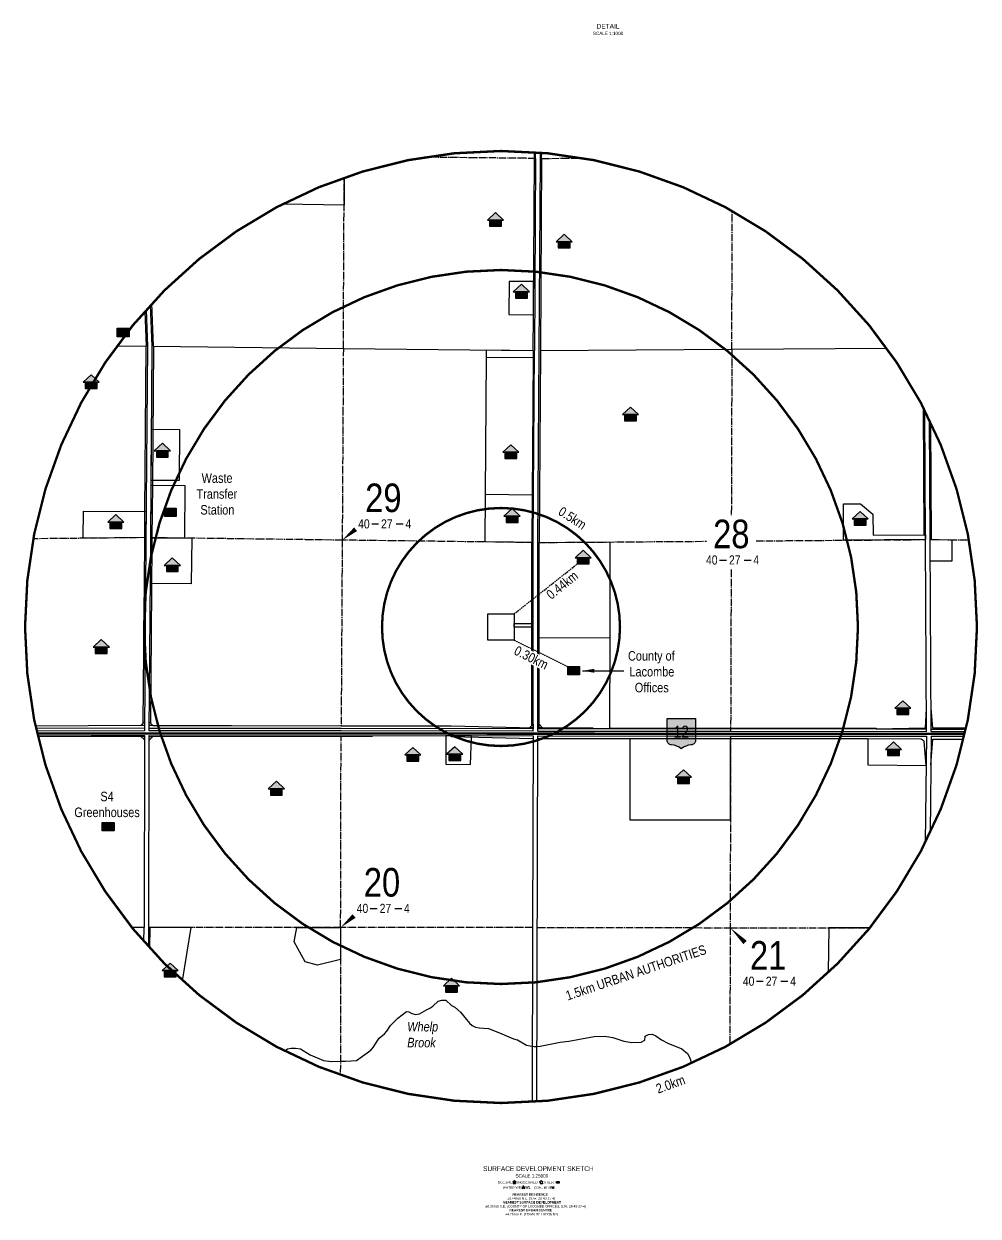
# Model space of a CAD drawing. Extents: x 303473 to 311369, y 5810487 to 5821147.
# Drawn here: x 305572 to 309582, y 5810487 to 5815496 of the extents above; entities that cross this region are included whole.
import ezdxf
from ezdxf.enums import TextEntityAlignment as Align

# ---------------------------------------------------------------- set-up
doc = ezdxf.new("R2010")
doc.units = 0
doc.header["$LTSCALE"] = 5
for name, pattern in [('foc-BUFFER', [16.75, 15, -1.75]), ('foc-QUARTERLINE', [33, 25, -3, 2, -3]), ('foc-TIELINE', [1.875, 1.25, -0.625])]:
    doc.linetypes.add(name, pattern=pattern)
for name, color, linetype in [('10', 1, 'Continuous'), ('9', 3, 'Continuous'), ('AS-RESIDENCE', 14, 'Continuous'), ('AS-SYMBOL', 7, 'Continuous'), ('AUX-BUFFER', 7, 'foc-BUFFER'), ('AUX-LABELS', 1, 'Continuous'), ('CG-NOTES', 7, 'Continuous'), ('DETAIL-T', 7, 'Continuous'), ('F-WS-S', 8, 'Continuous'), ('L-SEC', 7, 'Continuous'), ('L-SECLBL', 7, 'Continuous'), ('L-SECQ', 8, 'foc-QUARTERLINE'), ('L-TITLEDB', 4, 'Continuous'), ('P-D56-1.5km URBAN', 40, 'foc-TIELINE'), ('P-PROPOSED', 10, 'Continuous'), ('ROUTE-MAP-HWY', 2, 'Continuous'), ('T-TIE', 201, 'foc-TIELINE'), ('T-WATER', 160, 'Continuous'), ('T-WATER-T', 170, 'Continuous')]:
    doc.layers.add(name, color=color, linetype=linetype)
doc.layers.add('P-D56-0.5km RADIUS', color=7, linetype='foc-TIELINE', true_color=0x00b32d)
doc.layers.add('T-TIE-T', color=201, linetype='Continuous', lineweight=18)
doc.styles.add('60L', font='ARIALN.TTF', dxfattribs={"height": 7.349999999999999})
doc.styles.add('80CG', font='ARIALN.TTF', dxfattribs={"height": 10})
doc.styles.add('80L', font='ARIALN.TTF', dxfattribs={"height": 10})
doc.styles.add('80V', font='ARIALN.TTF', dxfattribs={"oblique": 20.00000000000001, "height": 2})
doc.styles.add('BOLD', font='ARIALNB.TTF')
doc.styles.add('SIMPLEX', font='ARIALN.TTF')
doc.dimstyles.new('Compass 5 000', dxfattribs={"dimscale": 5, "dimtxt": 9, "dimasz": 2, "dimexe": 0.2, "dimexo": 0.0625, "dimgap": 0.5, "dimtad": 0, "dimtih": 1, "dimtoh": 1, "dimzin": 0, "dimdsep": 46, "dimtxsty": '80CG', "dimcen": 0.1, "dimse1": 1, "dimse2": 1, "dimclrd": 256, "dimclrt": 256, "dimaunit": 1, "dimadec": 4, "dimazin": 0, "dimtfac": 0.06, "dimtofl": 0, "dimtmove": 0, "dimatfit": 1, "dimfxl": 0.2, "dimtolj": 1, "dimtzin": 0, "dimlwd": -1, "dimarcsym": 0})

# ---------------------------------------------------------------- blocks, each defined once
blk = doc.blocks.new('L-SECLBL')
at = {"layer": '9', "color": 7}
for p, q in [((-5.082139060913505, -27.83004804289613), (-12.28857354467345, -27.83004804289613)), ((20.70431141927111, -27.83004804289613), (13.49787693551116, -27.83004804289613))]:
    blk.add_line(p, q, dxfattribs=at)
at = {"layer": '10', "color": 2, "style": 'SIMPLEX'}
blk.add_attdef('SEC', text='', height=30, dxfattribs=at).set_placement((0, 0), align=Align.MIDDLE)
at = {"layer": '10', "color": 5, "style": '80L'}
blk.add_attdef('TWP', text='', height=9.5, dxfattribs=at).set_placement((-14.43410290347765, -27.36845155570791), align=Align.MIDDLE_RIGHT)
blk.add_attdef('RGE', text='', height=9.5, dxfattribs=at).set_placement((3.622123863462547, -27.36845155570791), align=Align.MIDDLE_CENTER)
blk.add_attdef('MER', text='', height=9.5, dxfattribs=at).set_placement((23.16775162027989, -27.36845155570791), align=Align.MIDDLE_LEFT)
blk = doc.blocks.new('blk_hwy')
h = blk.add_hatch(color=255)
edge = h.paths.add_edge_path()
edge.add_line((-2.394374808926841, -1.502976880546157), (-2.394374808926841, 2.202342593445064))
edge.add_line((-2.394374808926841, 2.20234259344511), (2.394374808927205, 2.20234259344511))
edge.add_line((2.394374808927296, 2.20234259344511), (2.394374808927296, -1.502976881036147))
edge.add_arc((1.666099989399299, -1.474485957415936), 0.7288319048222823, 267.0356154126261, 357.75966761743825, ccw=False)
edge.add_arc((1.99488852761624, -5.339863340062493), 3.158851719708902, 96.66228240425568, 129.1626000068807)
edge.add_arc((-1.994888527615785, -5.339863340062493), 3.158851719708945, 50.83739999311933, 83.33771759574431)
edge.add_arc((-1.666099989399299, -1.474485957415936), 0.7288319048221756, 182.2403323825618, 272.9643845873739, ccw=False)
at = {"color": 0}
blk.add_lwpolyline([(-2.394374808926841, -1.502976880546157), (-2.394374808926841, 2.20234259344511), (2.394374808927296, 2.20234259344511), (2.394374808927296, -1.502976881036147, -0.4179197440755494), (1.628408307617519, -2.202342593444655, 0.1427676877764801), (0, -2.890625918028036, 0.14276768777648), (-1.628408307617065, -2.202342593444655, -0.4179197440755494), (-2.394374808926841, -1.502976881036147)], format="xyb", dxfattribs=at)
at = {"color": 0, "style": '80V', "flags": 8}
blk.add_attdef('HWY', text='', height=2, dxfattribs=at).set_placement((0, 2.273736754432321e-13), align=Align.MIDDLE_CENTER)
blk = doc.blocks.new('res_occ')
for points in [[(0.1000986410450423, 0.8906701123119093), (-1.256710929257224, -0.3736609102117654), (1.456908211347308, -0.3736609102117654)], [(-0.8999013589549576, -1.425351696405505), (1.100098641045042, -1.425351696405505), (1.100098641045042, -0.3736609102117654), (-0.8999013589549576, -0.3736609102117654)]]:
    blk.add_hatch(color=14).paths.add_polyline_path(points)
at = {"color": 14}
for points in [[(0.1000986410450423, 0.8906701123119093), (-1.256710929257224, -0.3736609102117654), (1.456908211347308, -0.3736609102117654)], [(-0.8999013589549576, -1.425351696405505), (1.100098641045042, -1.425351696405505), (1.100098641045042, -0.3736609102117654), (-0.8999013589549576, -0.3736609102117654)]]:
    blk.add_lwpolyline(points, close=True, dxfattribs=at)
blk = doc.blocks.new('res_other')
blk.add_hatch(color=14).paths.add_polyline_path([(-1.090095315060079, 0.7346452188390687), (0.90990468493992, 0.7346452188390687), (0.90990468493992, -0.6930058059827389), (-1.090095315060079, -0.6930058059827389)])
at = {"color": 14}
blk.add_lwpolyline([(-1.090095315060079, 0.7346452188390687), (0.90990468493992, 0.7346452188390687), (0.90990468493992, -0.6930058059827389), (-1.090095315060079, -0.6930058059827389)], close=True, dxfattribs=at)
blk = doc.blocks.new('res_abd')
at = {"color": 14}
blk.add_lwpolyline([(-1.132277761354271, -0.5720981349267277), (-1.132277761354271, -1.623788921120512), (0.8677222386457287, -1.623788921120512), (0.8677222386457287, -0.5720981349267277), (1.224531808947995, -0.5720981349267277), (-0.1322777613542712, 0.6922328875969472), (-1.489087331656537, -0.5720981349267277)], close=True, dxfattribs=at)
blk = doc.blocks.new('WAT')
h = blk.add_hatch(color=255)
h.dxf.hatch_style = 1
edge = h.paths.add_edge_path()
edge.add_arc((0, -9.095e-13), 0.9, 0, 360)
at = {"color": 170}
for p, q in [((0, 0.8163600828529524), (0, 1.632720165708633)), ((-0.5772537504765296, -0.5772537504772118), (-1.154507500952831, -1.154507500953513)), ((0.5772537504763023, -0.5772537504772118), (1.154507500952604, -1.154507500953513))]:
    blk.add_line(p, q, dxfattribs=at)
blk.add_circle((0, -9.095e-13), 0.8, dxfattribs=at)
blk = doc.blocks.new('Mine')
at = {"layer": 'AS-SYMBOL'}
h = blk.add_hatch(color=161, dxfattribs=at)
h.dxf.hatch_style = 1
h.paths.add_polyline_path([(-0.7071067811866669, 0.7071067811862122), (-1.06066017178, 0.3535533905931061), (-0.3535533905933335, 0.3535533905931061)])
h = blk.add_hatch(color=161, dxfattribs=at)
h.dxf.hatch_style = 1
h.paths.add_polyline_path([(0.7071067811866669, 0.7071067811862122), (0.3535533905933335, 0.3535533905931061), (1.060660171779545, 0.3535533905931061)])
at = {"layer": 'AS-SYMBOL', "color": 161}
for p, q in [((-0.7071067811866669, 0.7071067811862122), (-1.06066017178, 0.3535533905931061)), ((-1.06066017178, 0.3535533905931061), (-0.3535533905933335, 0.3535533905931061)), ((-0.7071067811866669, 0.7071067811862122), (0, 0)), ((0, 0), (-0.7071067811866669, -0.7071067811866669)), ((0, 0), (0.7071067811866669, 0.7071067811862122)), ((0, 0), (0.7071067811866669, -0.7071067811871217)), ((1.060660171779545, 0.3535533905931061), (0.3535533905933335, 0.3535533905931061)), ((0.7071067811866669, 0.7071067811862122), (1.060660171779545, 0.3535533905931061))]:
    blk.add_line(p, q, dxfattribs=at)
blk = doc.blocks.new('*U296')
at = {"layer": 'AS-RESIDENCE', "color": 14}
blk.add_lwpolyline([(130.0094260589617, -1.322521192724991), (140.0094260589617, -1.322521192724991), (140.0094260589617, -8.460776316836304), (130.0094260589617, -8.460776316836304)], close=True, dxfattribs=at)
at = {"layer": 'AS-RESIDENCE', "xscale": 5, "yscale": 5, "zscale": 5}
for name, p in [('res_occ', (-47.66033743372054, -2.875563331927253)), ('res_abd', (65.90965907502368, -1.710213968765913)), ('res_other', (135.4800298692175, -5.025206517771323))]:
    blk.add_blockref(name, p, dxfattribs=at)
at = {"layer": 'AS-SYMBOL', "color": 161, "xscale": 5, "yscale": 5, "zscale": 5}
blk.add_blockref('Mine', (114.9598472938055, -27.19839295274051), dxfattribs=at)
at = {"layer": 'F-WS-S', "xscale": 5, "yscale": 5, "zscale": 5}
blk.add_blockref('WAT', (-9.254789702994005, -26.90360913026706), dxfattribs=at)
at = {"layer": 'CG-NOTES', "char_height": 12, "style": '80CG'}
for s, insert, width, attachment_point in [('{\\H0.83333x;OCCUPIED^IUNOCCUPIED^I    OTHER}', (0, 0), 324.7070996215837, 2), ('\\pi0.13844;{\\H0.83333x;WATER WELL}', (-95.95369187874485, -21.87437678256902), 75.42665648021827, 1), ('\\pi0.33285;{\\H0.83333x;COAL MINE}', (33.96449791120948, -21.87437678256902), 62.52084180081854, 1)]:
    blk.add_mtext(s, dxfattribs=dict(at, insert=insert, width=width, attachment_point=attachment_point))
at = {"layer": 'T-WATER-T', "style": 'BOLD'}
blk.add_text('W1', height=10, dxfattribs=at).set_placement((-0.9772980101097506, -30.83371539245417))

msp = doc.modelspace()

# ---------------------------------------------------------------- linework, layer by layer
at = {"layer": 'L-SEC', "color": 253, "flags": 128}
for points in [[(307722.6373819381, 5814930.831607617), (307722.7903452102, 5814956.785568219)], [(307742.7503722035, 5814930.910723514), (307742.8935710056, 5814955.217414544)], [(307722.6373819381, 5814930.831607617), (307717.8597953882, 5814123.717575975)], [(307737.9707143572, 5814123.86051017), (307742.7503722035, 5814930.910723514)], [(306112.0382655432, 5814142.673432006), (306105.0261126854, 5814315.648419424)], [(306085.7631659255, 5814294.389190105), (306091.9229932222, 5814142.34905342)], [(306091.9229932222, 5814142.34905342), (306085.420321401, 5813322.651676293)], [(306105.6514239057, 5813337.365751159), (306112.0382655432, 5814142.673432006)], [(306117.214245332, 5814142.059120151), (306914.8916841582, 5814132.817893985)], [(306914.8916841582, 5814132.817893985), (307712.6879607403, 5814123.759505665)], [(307711.8907450115, 5812524.699876694), (307712.4246010611, 5813316.95844428), (307717.8597953882, 5814123.717575975)], [(307732.5376962755, 5813317.110615643), (307737.9707143572, 5814123.86051017)], [(307743.1688978066, 5814123.897535666), (308547.2432856706, 5814129.583298416)], [(308547.2432856706, 5814129.583298416), (309197.7777421713, 5814134.192160815)], [(309360.4603744209, 5813329.415419163), (309357.7728965816, 5813872.919561839)], [(309380.5691186397, 5813329.349264772), (309378.0876220938, 5813832.05889989)], [(306085.420321401, 5813322.651676293), (306079.1988144129, 5812526.447941315), (305626.0297334184, 5812524.295305798)], [(306099.3146489332, 5812526.430101836), (306105.6514239057, 5813337.365751159)], [(307732.0046605138, 5812524.679959708), (307732.5376962755, 5813317.110615643)], [(309364.5131460939, 5812523.495020812), (309360.4603744209, 5813329.415419163)], [(309384.6263398226, 5812523.468070282), (309380.5691186397, 5813329.349264772)], [(306079.0387416587, 5812506.335472578), (305630.6552139737, 5812504.17333632)], [(306079.0387416587, 5812506.335472578), (306077.3721912187, 5811699.564825315)], [(306097.4882720422, 5811699.566008959), (306099.1558130458, 5812506.311677932), (307711.8779011897, 5812504.584240288)], [(306905.4381310277, 5812525.765608557), (306099.3146489332, 5812526.430101836)], [(307711.8907450115, 5812524.699876694), (306905.4381310277, 5812525.765608557)], [(307711.8782069632, 5812504.585975791), (307709.8076674242, 5811699.564825315)], [(307728.0648107354, 5810968.105754503), (307731.9927365785, 5812504.566361184)], [(307731.9927365785, 5812504.566361184), (308542.0529970031, 5812503.825825609)], [(307732.0046605138, 5812524.679959708), (308542.1179145303, 5812523.940524992)], [(308542.0529970031, 5812503.825825609), (309364.6142825074, 5812503.381903108)], [(308542.1179145303, 5812523.940524992), (309364.5131460939, 5812523.495020812)], [(309364.6142825074, 5812503.381903108), (309360.1897807223, 5812056.320862028)], [(309384.7274762362, 5812503.35495258), (309380.7143699271, 5812097.899980607)], [(309384.6263398226, 5812523.468070282), (309528.378904641, 5812523.272822076)], [(309384.7274762362, 5812503.35495258), (309523.7459143161, 5812503.166143558)], [(306097.3191121671, 5811617.283462281), (306097.4882720422, 5811699.566008959)], [(307709.8076674242, 5811699.564825315), (307707.9658712528, 5810966.688184711)]]:
    msp.add_lwpolyline(points, dxfattribs=at)
at = {"layer": 'L-SECLBL', "flags": 128}
for points in [[(306910.1466436477, 5813327.191052144, 0, 19.99833680000001, 0), (306966.4379628798, 5813372.866699073, 0, 0, 0)], [(306903.5613863689, 5811699.565986314, 0, 19.99833680000001, 0), (306959.8894285775, 5811748.125958578, 0, 0, 0)], [(308540.1336920692, 5811698.98751901, 0, 19.99833680000001, 0), (308602.7369405247, 5811637.039288647, 0, 0, 0)]]:
    msp.add_lwpolyline(points, format="xyseb", dxfattribs=at)
at = {"layer": 'L-SECQ', "ltscale": 0.25, "flags": 128}
for points in [[(307722.6373819381, 5814930.831607617), (307254.7731284181, 5814935.900937284)], [(307747.923172572, 5814930.931731855), (307925.0025154922, 5814931.628153282)], [(306914.8916841582, 5814132.817893985), (306918.4365583631, 5814850.425755738)], [(308547.2432856706, 5814129.583298416), (308549.0488330293, 5814710.127458324)], [(306914.8916841582, 5814132.817893985), (306910.1466436477, 5813327.191052144)], [(308547.2432856706, 5814129.583298416), (308544.9699320204, 5813427.897462466)], [(306085.5455475124, 5813337.637163357), (305773.8537863988, 5813334.428836357), (305612.1043162774, 5813332.742980153)], [(306910.1466436477, 5813327.191052144), (306105.6514239057, 5813337.365751159)], [(306910.1466436477, 5813327.191052144), (306905.5660581511, 5812547.470922063)], [(307712.4246010611, 5813316.95844428), (306910.1466436477, 5813327.191052144)], [(307732.5376967826, 5813317.110690943), (308440.1998049394, 5813322.457441924)], [(308649.0297687618, 5813324.035891237), (309360.4603744209, 5813329.415419163)], [(309380.5691186397, 5813329.349264772), (309543.2737045536, 5813328.798103536)], [(308544.2567584012, 5813204.339791563), (308542.1159924615, 5812523.940526746)], [(306903.5613863689, 5811699.565986314), (306905.3202143036, 5812505.44816974)], [(308542.0529970031, 5812503.825825609), (308540.1336920692, 5811698.98751901)], [(306077.3721912187, 5811699.564825315), (306026.6633491701, 5811699.395436794)], [(306903.5613863689, 5811699.565986314), (306102.5157935509, 5811699.566245436), (306097.4882720422, 5811699.566008959)], [(306903.5613863689, 5811699.565986314), (306902.2121756249, 5811079.813821492)], [(307709.8076674242, 5811699.564825315), (306903.5613863689, 5811699.565986314)], [(307729.9285372245, 5811699.546184819), (308540.1336920692, 5811698.98751901)], [(308540.1336920692, 5811698.98751901), (308538.9986099225, 5811208.822459663)], [(308540.1336920692, 5811698.98751901), (309127.3094553066, 5811698.578581644)]]:
    msp.add_lwpolyline(points, dxfattribs=at)
at = {"layer": 'L-TITLEDB', "flags": 128}
for points in [[(307712.6879607403, 5814123.759505665), (307713.5757412749, 5814274.074255233), (307717.4610465955, 5814930.874504067), (307717.6155333567, 5814957.156244821)], [(307747.923172572, 5814930.931731855), (307748.0637255603, 5814954.781127729)], [(307747.923172572, 5814930.931731855), (307743.1688978066, 5814123.897535666)], [(306918.4373765811, 5814850.426041259), (306917.8641056982, 5814734.160017222), (306658.0539781575, 5814738.2808309)], [(306117.214245332, 5814142.059120151), (306109.9615531645, 5814320.997861426)], [(306080.8024875275, 5814288.813966032), (306086.7388286684, 5814142.286565596)], [(306086.7388286684, 5814142.286565596), (305961.6514394049, 5814140.788064506)], [(306074.3236343313, 5812558.059943595), (306080.1580410966, 5813312.598075951), (306081.2293763908, 5813447.383193009), (306086.7388286684, 5814142.286565596)], [(306117.214245332, 5814142.059120151), (306112.5040542132, 5813558.268457188), (306110.8362673934, 5813337.310182979), (306110.645437721, 5813312.926495651), (306104.7377677244, 5812558.015197861)], [(307516.5391730341, 5814095.523469127), (307516.8838734674, 5814125.994529442), (307712.6879607403, 5814123.759505665), (307712.4881258406, 5814094.202828427)], [(308033.6839142289, 5812534.461115903), (307732.0242494357, 5812534.733796911), (307732.5376962755, 5813317.110615643), (307737.9707143572, 5814123.86051017)], [(307743.1688978066, 5814123.897535666), (307737.7147790958, 5813317.14980646)], [(307512.6654042373, 5813520.648968474), (307516.5386991788, 5814095.523182749), (307712.4881258406, 5814094.202828427), (307708.5969433345, 5813518.148055058)], [(309355.1797971039, 5813349.372170304), (309352.5397583623, 5813883.079181643)], [(309385.7534556022, 5813329.331703207), (309383.319813569, 5813823.209115269), (309378.122079991, 5813825.886013616)], [(306107.3248971021, 5813558.357274065), (306249.2629688971, 5813556.555891437), (306247.600851318, 5813335.580830106), (306105.6514239057, 5813337.365751159), (306107.3248971021, 5813558.357274065)], [(307707.2387894965, 5813316.987955794), (307511.3127128844, 5813319.523356198), (307512.6662983449, 5813520.647248991), (307708.5969433345, 5813518.148055058), (307707.2387894965, 5813316.987955794)], [(305822.1911126188, 5813334.898732624), (305822.9069298261, 5813449.402517023), (306086.4166625573, 5813447.341731536), (306085.5455475124, 5813337.637163357), (305822.1911126188, 5813334.898732624)], [(309016.5855492191, 5813326.799121075), (309015.7945897527, 5813479.500019448), (309088.392804375, 5813480.04940948), (309139.984384789, 5813435.729812892), (309140.419283198, 5813347.749257888), (309360.3618755816, 5813349.411559235), (309360.4603744209, 5813329.415419163), (309016.5855492191, 5813326.799121075)], [(306110.8362673934, 5813337.310182979), (306278.0237370841, 5813335.185705384), (306275.5971376857, 5813143.318839024), (306109.3283303515, 5813144.620000164)], [(307706.7392967494, 5812548.516455904), (307707.098871715, 5812962.119146388), (307707.2387894965, 5813316.987955794)], [(307737.7147790958, 5813317.14980646), (308034.2467480299, 5813319.377675481), (308033.9376169115, 5812917.120915829), (307737.4490379117, 5812914.858742221), (307737.7147790958, 5813317.14980646)], [(307737.2119443112, 5812553.506565063), (307737.4490379117, 5812914.858742221)], [(308033.9376169115, 5812917.120915829), (308033.6839142289, 5812534.461115903)], [(309364.0339895515, 5812619.127195713), (309360.0349825055, 5812537.273231656), (309153.9835850444, 5812533.68207164)], [(309531.4456868608, 5812537.132837454), (309391.1088061234, 5812537.323695738), (309384.1461081209, 5812619.228292502)], [(306064.4279861507, 5812548.18585298), (305621.2407175431, 5812546.206902931)], [(306079.4257294486, 5812548.256249959), (306064.4279861507, 5812548.18585298), (306079.5414482836, 5812563.254369128), (306079.4257294486, 5812548.256249959)], [(306905.4976852092, 5812535.821030664), (306099.4198065606, 5812536.496338762), (306099.4798866063, 5812548.20394205)], [(306099.5966045727, 5812563.202100845), (306114.476922049, 5812548.191252627), (306099.4798866063, 5812548.20394205), (306099.5966045727, 5812563.202100845)], [(306114.476922049, 5812548.191252627), (306342.5697233646, 5812547.999237369), (306445.447141487, 5812547.894106256), (306905.5660581511, 5812547.470922063)], [(307696.9190032267, 5812538.937558842), (307711.9235728614, 5812553.572455144), (307711.9129609459, 5812538.573500684), (307696.9190032267, 5812538.937558842)], [(307737.2022919046, 5812538.508649357), (307737.2119443112, 5812553.506565063), (307752.2001679888, 5812538.499996082), (307737.2022919046, 5812538.508649357)], [(306079.3050107943, 5812536.513218731), (305623.2879112387, 5812536.695521298)], [(306064.034898483, 5812502.457159526), (305631.5258905111, 5812500.488911923)], [(306079.0009688591, 5812487.529768236), (306079.032641781, 5812502.527556506), (306064.034898483, 5812502.457159526), (306079.0009688591, 5812487.529768236)], [(307035.9221833384, 5812505.492340089), (307035.9178975296, 5812501.613446058), (306432.4770080173, 5812502.196016897), (306342.490195928, 5812502.261964008), (306114.1459872148, 5812502.485038025), (306099.1182383588, 5812487.500977932), (306099.1488725267, 5812502.49972571), (306114.1459872148, 5812502.485038025)], [(306905.5660581511, 5812547.470922063), (307368.204095856, 5812546.887455876), (307711.9129609459, 5812538.573500684), (307711.9113726873, 5812534.752754393), (306905.4976852092, 5812535.821030664)], [(307345.968386528, 5812505.051892484), (307345.7993125392, 5812386.072631871), (307449.2995985327, 5812384.640895733), (307452.9224183403, 5812499.149242375), (307452.9287373947, 5812504.915295338), (307345.968386528, 5812505.051892484)], [(307711.847865766, 5812492.850809501), (307367.6052524273, 5812501.224654779), (307367.6328095366, 5812505.021413343)], [(307732.0271934288, 5812538.545590644), (307962.7936845393, 5812538.383552443), (307962.7866165847, 5812534.549579708)], [(309153.9835850444, 5812533.68207164), (308542.1484542759, 5812533.995797179), (308037.0374321515, 5812534.45701002), (308033.6839142289, 5812534.461115903)], [(308037.0374321515, 5812534.45701002), (308037.0421056176, 5812538.300894825), (308542.1599010632, 5812537.895989948), (309153.9866960955, 5812537.514886756), (309153.9835850444, 5812533.68207164)], [(309364.4625976986, 5812533.551080097), (309153.9835850444, 5812533.68207164)], [(309384.5767509361, 5812533.52516832), (309530.6137324008, 5812533.326464061)], [(308118.384202232, 5812492.527264169), (307731.9616624008, 5812492.833889908)], [(308118.384202232, 5812492.527264169), (308118.1262497581, 5812152.771427723), (308541.1751595709, 5812152.42324403), (308542.0273093577, 5812492.184631897), (308118.384202232, 5812492.527264169)], [(309118.0398923088, 5812491.830261361), (308542.0273093577, 5812492.184631897)], [(309118.0398923088, 5812491.830261361), (309117.9613862844, 5812383.259900157), (309363.3935876857, 5812380.816449055), (309355.4342980178, 5812483.283993328), (309342.5690892983, 5812491.666043083), (309118.0398923088, 5812491.830261361)], [(309383.5241061863, 5812382.59845554), (309392.0809197332, 5812491.61411745), (309520.942513862, 5812491.438615562)], [(306077.2488742516, 5811639.705385774), (306077.3721912187, 5811699.564825315), (306026.6633491701, 5811699.395436794)], [(306102.5157935509, 5811699.566245436), (306100.9959929396, 5811613.248503544)], [(306238.8792177495, 5811476.34498397), (306275.3832165429, 5811699.565830966), (306102.5157935509, 5811699.566245436)], [(306903.2694807568, 5811565.591326569), (306806.1080812155, 5811541.496982994), (306753.886930109, 5811555.690472367), (306707.7413898982, 5811639.243444799), (306719.613225677, 5811699.565279986), (306903.5613863689, 5811699.565986314), (306903.2694807568, 5811565.591326569)], [(308954.3770761376, 5811698.698421475), (308952.5064903888, 5811510.287455112)], [(309127.3091772498, 5811698.578240584), (308954.3770761376, 5811698.698421475)]]:
    msp.add_lwpolyline(points, dxfattribs=at)
for points in [[(307714.3977853925, 5814413.202543353), (307611.0990721977, 5814413.812333335), (307610.2769884574, 5814274.685044346), (307713.5757412749, 5814274.074255233)], [(306109.021399037, 5813793.378562829), (306227.0770241333, 5813792.477371793), (306225.4148146841, 5813577.535544026), (306107.4700053704, 5813578.418113516)], [(309380.5691186397, 5813329.349264772), (309471.0758688964, 5813329.041752702), (309471.5318828325, 5813238.535260499), (309381.0251325757, 5813238.842772567)]]:
    msp.add_lwpolyline(points, close=True, dxfattribs=at)
at = {"layer": 'P-D56-0.5km RADIUS', "ltscale": 2, "const_width": 9.999168400000004, "flags": 128}
msp.add_lwpolyline([(307077.3607847219, 5812962.249808963, 1), (308077.2776247219, 5812962.249808963, 1)], format="xyb", close=True, dxfattribs=at)
at = {"layer": 'P-D56-1.5km URBAN', "ltscale": 4, "const_width": 9.999168400000004, "flags": 128}
msp.add_lwpolyline([(306077.4439447218, 5812962.249808963, 1), (309077.1944647218, 5812962.249808963, 1)], format="xyb", close=True, dxfattribs=at)
at = {"layer": 'P-PROPOSED'}
msp.add_lwpolyline([(307632.3699725898, 5813017.18983775), (307632.3146030487, 5812962.194439423), (307632.2592335077, 5812907.199041095), (307522.2684368538, 5812907.309780181), (307522.3791759361, 5813017.300576829)], close=True, dxfattribs=at)
at = {"layer": 'P-PROPOSED', "flags": 128}
msp.add_lwpolyline([(307707.098871715, 5812962.119146388), (307632.3146030486, 5812962.194439423), (307632.3297038324, 5812977.193184421), (307707.1089752468, 5812977.11789641)], close=True, dxfattribs=at)
at = {"layer": 'ROUTE-MAP-HWY', "const_width": 10, "flags": 128}
msp.add_lwpolyline([(305628.1306072013, 5812515.0378246), (309526.1185632158, 5812513.344687589)], dxfattribs=at)
at = {"layer": 'T-WATER', "linetype": 'Continuous'}
msp.add_lwpolyline([(306667.6179859154, 5811181.30106176), (306680.8168965228, 5811190.017954837), (306695.7076782306, 5811192.608883219), (306713.6870890775, 5811193.320891706), (306734.8120366496, 5811190.163837797), (306774.8163268296, 5811164.748323492), (306831.7499267735, 5811141.012882962), (306864.9015132608, 5811137.321058732), (306902.3373446771, 5811137.559775869), (306924.8774545072, 5811137.70412222), (306969.7227134815, 5811141.469945654), (307030.0001648776, 5811184.84415085), (307039.5470755305, 5811196.219475633), (307056.5278023758, 5811221.887433957), (307066.0354470908, 5811234.252898054), (307088.2887533395, 5811253.136039076), (307097.8377018779, 5811264.510443973), (307112.8966907808, 5811288.093781444), (307143.5991738356, 5811319.335435512), (307180.6605429364, 5811347.134669068), (307189.6307721677, 5811345.117734945), (307202.8884500892, 5811338.648581853), (307218.0686584039, 5811334.244066989), (307234.9567435894, 5811336.913201697), (307264.1839533207, 5811354.105524978), (307277.9250668021, 5811360.654672903), (307290.5762499789, 5811369.150995358), (307313.8242811209, 5811390.02695604), (307328.6341760874, 5811394.607075978), (307345.6516834933, 5811394.2902425), (307369.5173744049, 5811372.237531257), (307382.8147144894, 5811364.76824754), (307406.6517733069, 5811343.715103636), (307445.4511797659, 5811298.264770178), (307456.8285424355, 5811288.716939639), (307470.1282770087, 5811281.237743853), (307485.2553986029, 5811277.843834964), (307503.2604837721, 5811277.555158109), (307524.3461654061, 5811275.388243511), (307571.0641001072, 5811257.241890312), (307630.0345072018, 5811232.58852201), (307645.200688053, 5811228.184451563), (307646.232329299, 5811227.227662646), (307684.0915785501, 5811205.736898626), (307699.2221333867, 5811202.332118159), (307708.5553300936, 5811201.155158044), (307717.3001914904, 5811200.051934504), (307728.6560823097, 5811200.508279085), (307741.2348308318, 5811201.015119925), (307826.5750588457, 5811217.38457547), (307862.3898761406, 5811221.808992887), (307900.0754928429, 5811229.299701946), (307968.5426450953, 5811242.015926455), (308013.4991438101, 5811242.800064158), (308047.6639513284, 5811238.161728254), (308093.2963570441, 5811221.977734669), (308127.5011833284, 5811216.330275957), (308166.4232705421, 5811217.875809909), (308182.0803252896, 5811226.504345301), (308183.4017613893, 5811243.549683781), (308197.1312815181, 5811250.088364922), (308212.0675616878, 5811251.683396939), (308227.3105138866, 5811245.292973832), (308252.0227616734, 5811227.278647102), (308278.5235663917, 5811214.328756134), (308336.4401136125, 5811190.637299842), (308360.2324749869, 5811170.58508758), (308367.731100928, 5811157.883331038), (308373.2817202664, 5811144.112625957), (308375.8758837768, 5811129.215968325), (308376.0009510394, 5811128.826176582)], dxfattribs=at)

# ---------------------------------------------------------------- block references
at = {"layer": 'AS-RESIDENCE', "xscale": 24.99792100000001, "yscale": 24.99792100000001, "zscale": 24.99792100000001}
for name, p, rotation in [('res_occ', (307551.9322149289, 5814681.319273768), 359.9999175235214), ('res_occ', (307839.9449695659, 5814590.277912227), 359.9999175235214), ('res_occ', (307660.4854554667, 5814379.929904948), 359.9999175235214), ('res_other', (305991.8124872287, 5814199.090101332), 359.9999175235214), ('res_occ', (305852.6569955111, 5813999.514874667), 359.9999175235214), ('res_occ', (308118.8727277683, 5813863.80357251), 359.9999175235214), ('res_occ', (306151.8963872982, 5813711.828344231), 359.9999175235214), ('res_occ', (307616.4761132674, 5813705.79867011), 359.9999175235214), ('res_other', (306190.1680219722, 5813443.56970088), 359.9999175235214), ('res_occ', (307621.2497164458, 5813437.211308213), 359.9999175235214), ('res_occ', (305956.624538192, 5813412.282088408), 359.9999175235214), ('res_occ', (309083.8868856695, 5813425.64340228), 359.9999175235214), ('res_occ', (306193.7985134364, 5813230.591042432), 359.9999175235214), ('res_occ', (305895.3123148129, 5812886.98384575), 359.9999175235214), ('res_other', (307884.7211416701, 5812777.969513074), 359.9999174970115), ('res_occ', (309262.8947833235, 5812630.107579365), 359.9999175235214), ('res_occ', (307204.2114701539, 5812434.091707683), 359.9999175235214), ('res_occ', (307380.4298350488, 5812436.874902576), 359.9999175235214), ('res_occ', (309224.157484364, 5812457.398931912), 359.9999175235214), ('res_occ', (308341.2726906863, 5812340.274994395), 359.9999175235214), ('res_occ', (306631.0345523979, 5812291.679824831), 359.9999175235214), ('res_other', (305928.9365577536, 5812122.984405721), 359.9999175235214), ('res_occ', (306184.4051350501, 5811528.375724275), 359.9999175235214), ('res_occ', (307366.6501711028, 5811464.23316114), 359.9999175235214)]:
    msp.add_blockref(name, p, dxfattribs=dict(at, rotation=rotation))
at = {"layer": 'AUX-LABELS'}
ref = msp.add_blockref('blk_hwy', (308334.8166981854, 5812522.533009881), dxfattribs=dict(at, xscale=24.99792100000002, yscale=24.99792100000002, zscale=24.99792100000002))
ref.add_attrib('HWY', '12', dxfattribs={"layer": '0', "color": 0, "height": 49.99584200000007, "style": '80V'}).set_placement((308334.8166981854, 5812522.533009881), align=Align.MIDDLE_CENTER)
at = {"layer": 'CG-NOTES'}
msp.add_blockref('*U296', (307681.0777247759, 5810634.04667317), dxfattribs=at)
at = {"layer": 'L-SECLBL', "xscale": 3.999667360000002, "yscale": 3.999667360000002, "zscale": 3.999667360000002}
for p, values in [((307083.155622997, 5813504.980143586), {'SEC': '29', 'TWP': '40', 'RGE': '27', 'MER': '4'}), ((308544.9426582178, 5813353.355852021), {'SEC': '28', 'TWP': '40', 'RGE': '27', 'MER': '4'}), ((307077.2189965377, 5811889.619142887), {'SEC': '20', 'TWP': '40', 'RGE': '27', 'MER': '4'}), ((308699.7340920867, 5811583.635954439), {'SEC': '21', 'TWP': '40', 'RGE': '27', 'MER': '4'})]:
    msp.add_blockref('L-SECLBL', p, dxfattribs=at).add_auto_attribs(values)

# ---------------------------------------------------------------- texts
at = {"insert": (308223.9748024399, 5811039.103351543), "char_height": 39.99667360000002, "attachment_point": 1, "rotation": 19.742923758937458, "style": '60L'}
msp.add_mtext_dynamic_manual_height_columns('2.0km', width=122.2179391943902, gutter_width=47.49604990000012, heights=[0], dxfattribs=at)
at = {"layer": 'AS-RESIDENCE', "char_height": 39.99667360000002, "attachment_point": 1, "style": '60L'}
for s, width, insert in [('\\pi85.79546;Waste \\P\\pi64.39205;Transfer \\P\\pi80.73448;Station', 298.8381722146751, (306233.6508965414, 5813607.889690896)), ('\\pi39.19085;County of\\P\\pi45.38406;Lacombe\\P\\pi67.72872;Offices', 273.9998043685546, (308071.72107827, 5812861.078567787)), ('\\pi1.52418;S4\\P\\pi-108.03014;Greenhouses', 54.74938936335292, (305892.5683537547, 5812270.380927426))]:
    msp.add_mtext_dynamic_manual_height_columns(s, width=width, gutter_width=47.49604990000013, heights=[0], dxfattribs=dict(at, insert=insert))
at = {"layer": 'CG-NOTES', "insert": (307480.7545685404, 5810583.449136793), "char_height": 10.00000000000002, "width": 412.3994344135004, "attachment_point": 1, "style": '80CG'}
msp.add_mtext('\\pi144.54897;{\\fArial Narrow|b1|i0|c0|p34;NEAREST RESIDENCE}\\P\\pi122.43778;±0.44 km N.E. (S.W. 28-40-27-4)\\P\\pi104.93096;{\\fArial Narrow|b1|i0|c0|p34;NEAREST SURFACE DEVELOPMENT}\\P\\pi29.82182;±0.30 km S.E. (COUNTY OF LACOMBE OFFICES, S.W. 28-40-27-4)\\P\\pi132.1547;{\\fArial Narrow|b1|i0|c0|p34;NEAREST URBAN CENTRE}\\P\\pi113.53942;±4.75 km E. (TOWN OF LACOMBE)', dxfattribs=at)
at = {"layer": 'DETAIL-T', "color": 3, "style": '80CG'}
for s, insert, char_height, width, attachment_point in [('DETAIL\\P{\\H0.7x;SCALE 1:1000}', (308026.959747168, 5815472.455213766), 19.99833680000005, 217.0900855450115, 5), ('\\pi2.39659;SURFACE DEVELOPMENT SKETCH\\P\\pi138.27994;{\\H0.7x;SCALE 1:25000}', (307499.8130467734, 5810696.672488551), 20.00000000000003, 390.0592034310167, 1)]:
    msp.add_mtext(s, dxfattribs=dict(at, insert=insert, char_height=char_height, width=width, attachment_point=attachment_point))
at = {"layer": 'P-D56-0.5km RADIUS', "ltscale": 8, "insert": (307834.9974623153, 5813470.897521208), "char_height": 39.99999999999998, "width": 122.255388813097, "attachment_point": 1, "rotation": 327.2934460877288, "style": '80CG'}
msp.add_mtext('\\pi1.12769;0.5km', dxfattribs=at)

# ---------------------------------------------------------------- leaders
at = {"layer": 'AS-RESIDENCE', "path_type": 1}
msp.add_leader([(307919.8673915903, 5812778.27633131), (308092.8516705406, 5812778.27633131)], dimstyle='Compass 5 000', override={"dimasz": 10, "dimgap": 0.5, "dimtad": 0}, dxfattribs=at)

# ---------------------------------------------------------------- next in the draw order: texts
at = {"layer": 'P-D56-1.5km URBAN', "ltscale": 20, "insert": (307844.7521565425, 5811430.771206364), "char_height": 39.99667360000002, "width": 616.6106556375009, "attachment_point": 1, "rotation": 18.62721312945064, "style": '80CG', "bg_fill": 3, "box_fill_scale": 1.15, "bg_fill_color": 256, "bg_fill_true_color": 256, "bg_fill_transparency": 0}
msp.add_mtext('1.5km URBAN AUTHORITIES', dxfattribs=at)

# ---------------------------------------------------------------- next in the draw order: linework, layer by layer
at = {"layer": 'AUX-BUFFER', "color": 251, "linetype": 'foc-BUFFER', "const_width": 9.999168400000004, "flags": 128}
msp.add_lwpolyline([(305577.4855247219, 5812962.249808963, 1), (309577.1528847219, 5812962.249808963, 1)], format="xyb", close=True, dxfattribs=at)

# ---------------------------------------------------------------- next in the draw order: texts
at = {"layer": 'T-TIE-T', "char_height": 39.99667360000002, "attachment_point": 1, "style": '60L', "bg_fill": 3, "box_fill_scale": 1.15, "bg_fill_color": 256, "bg_fill_true_color": 256, "bg_fill_transparency": 0}
for s, insert, rotation in [('\\pi1.11396;0.44km', (307762.5865782112, 5813106.094830555), 38.81173065266193), ('\\pi1.11396;0.30km', (307645.283621631, 5812885.536769601), 333.5927693863193)]:
    msp.add_mtext_dynamic_manual_height_columns(s, width=147.7001309695609, gutter_width=47.49604990000013, heights=[0], dxfattribs=dict(at, insert=insert, rotation=rotation))
at = {"layer": 'T-WATER-T', "insert": (307183.3860196418, 5811302.957131072), "char_height": 39.99667360000002, "attachment_point": 1, "style": '80L', "bg_fill": 2}
msp.add_mtext_dynamic_manual_height_columns('{\\fArial Narrow|b0|i1|c0|p34;Whelp Brook}', width=212.1222765890184, gutter_width=49.99584199999918, heights=[0], dxfattribs=at)

# ---------------------------------------------------------------- next in the draw order: linework, layer by layer
at = {"layer": 'T-TIE', "flags": 128}
for points in [[(307632.3699725898, 5813017.18983775), (307897.7396525372, 5813227.13476823)], [(307632.2592335077, 5812907.199041095), (307857.4710515459, 5812796.334155456)]]:
    msp.add_lwpolyline(points, dxfattribs=at)

# ---------------------------------------------------------------- next in the draw order: block references
at = {"layer": 'AS-RESIDENCE', "xscale": 24.99792100000001, "yscale": 24.99792100000001, "zscale": 24.99792100000001, "rotation": 359.9999175235214}
msp.add_blockref('res_occ', (307920.2353669062, 5813262.765564951), dxfattribs=at)

doc.saveas('drawing.dxf')
